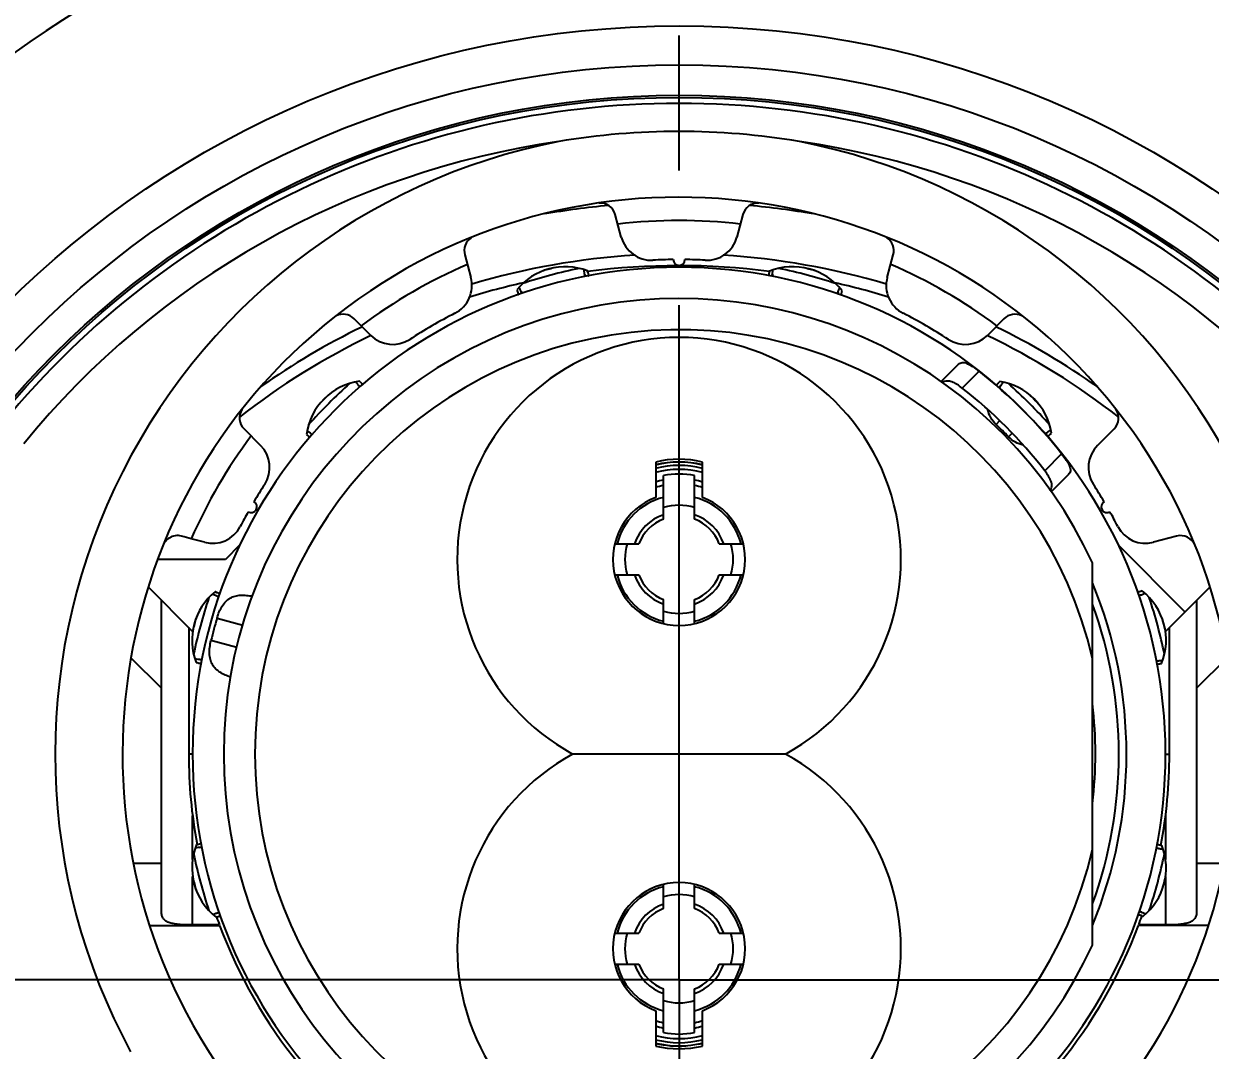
# Model space of a CAD drawing. Header units: millimetres. Extents: x 0 to 420, y 0 to 297.
# Drawn here: x 128.07 to 143.31, y 153.18 to 166.36 of the extents above; entities that cross this region are included whole.
import ezdxf
from ezdxf.enums import TextEntityAlignment as Align

# ---------------------------------------------------------------- set-up
doc = ezdxf.new("R2010")
doc.units = ezdxf.units.MM
doc.header["$LTSCALE"] = 23.1
doc.linetypes.add('CENTER', pattern=[0.6, 0.375, -0.075, 0.075, -0.075])
doc.layers.get('0').update_dxf_attribs({"linetype": 'CONTINUOUS'})
doc.layers.add('STARTBEZUEGE', color=7, linetype='CONTINUOUS')
doc.styles.get("Standard").update_dxf_attribs({"font": 'arial.ttf'})
doc.styles.add('TEXTSTYLE_3', font='arial.ttf')
doc.dimstyles.new('DIMSTYLE_2', dxfattribs={"dimtxt": 3, "dimasz": 3.3, "dimexe": 1.5, "dimexo": 0, "dimgap": 0.75, "dimtad": 1, "dimdec": 3, "dimdsep": 46, "dimtxsty": 'STANDARD', "dimblk": '_FILLED', "dimblk1": '_FILLED', "dimblk2": '_FILLED', "dimcen": 0.09, "dimadec": 3, "dimazin": 2, "dimtol": 1, "dimtp": 0.4, "dimtm": 0.4, "dimtfac": 0.6, "dimtdec": 3, "dimtofl": 0, "dimtmove": 0, "dimatfit": 3, "dimldrblk": '_FILLED', "dimfxl": 1, "dimtolj": 1, "dimarcsym": 0})
doc.dimstyles.new('DIMSTYLE_5', dxfattribs={"dimtxt": 3, "dimasz": 3.3, "dimexe": 1.5, "dimexo": 0, "dimgap": 0.75, "dimtad": 1, "dimdec": 1, "dimdsep": 46, "dimtxsty": 'STANDARD', "dimblk": '_FILLED', "dimblk1": '_FILLED', "dimblk2": '_FILLED', "dimcen": 0.09, "dimadec": 3, "dimazin": 2, "dimtp": 0.3, "dimtm": 0.3, "dimtfac": 1, "dimtdec": 1, "dimtofl": 0, "dimtmove": 0, "dimatfit": 3, "dimldrblk": '_FILLED', "dimfxl": 1, "dimtolj": 1, "dimarcsym": 0})

# ---------------------------------------------------------------- blocks, each defined once
blk = doc.blocks.new('_FILLED')
at = {"color": 0, "linetype": 'BYBLOCK'}
blk.add_solid([(0, 0), (-1, 0.1515), (-1, -0.1515)], dxfattribs=at)
blk = doc.blocks.new('*D1')
at = {"color": 2, "linetype": 'CONTINUOUS'}
for p, q in [((119.489, 157.483), (119.489, 208.58)), ((153.489, 157.483), (153.489, 208.58)), ((119.489, 207.08), (136.489, 207.08)), ((153.489, 207.08), (136.489, 207.08))]:
    blk.add_line(p, q, dxfattribs=at)
at = {"color": 2, "linetype": 'CONTINUOUS', "xscale": 3.3, "yscale": 3.3, "zscale": 3.3, "rotation": 180}
blk.add_blockref('_FILLED', (119.489, 207.08), dxfattribs=at)
at = {"color": 2, "linetype": 'CONTINUOUS', "xscale": 3.3, "yscale": 3.3, "zscale": 3.3}
blk.add_blockref('_FILLED', (153.489, 207.08), dxfattribs=at)
at = {"color": 2, "linetype": 'CONTINUOUS', "style": 'TEXTSTYLE_3'}
for s, p in [('+0.4', (138.82, 210.38)), ('-0.4', (138.506, 207.98))]:
    blk.add_text(s, height=1.8, dxfattribs=at).set_placement(p, align=Align.CENTER)
at = {"color": 2, "linetype": 'CONTINUOUS'}
blk.add_text('34', height=3, dxfattribs=at).set_placement((134.01, 208.58), align=Align.CENTER)
blk = doc.blocks.new('*D4')
at = {"color": 2, "linetype": 'CONTINUOUS'}
for p, q in [((118.489, 183.074), (104.989, 183.074)), ((106.489, 183.074), (106.489, 160.413)), ((136.489, 183.074), (121.989, 183.074)), ((106.489, 137.753), (106.489, 160.413)), ((136.489, 137.753), (104.989, 137.753))]:
    blk.add_line(p, q, dxfattribs=at)
at = {"color": 2, "linetype": 'CONTINUOUS', "xscale": 3.3, "yscale": 3.3, "zscale": 3.3}
for p, rotation in [((106.489, 183.074), 90), ((106.489, 137.753), 270)]:
    blk.add_blockref('_FILLED', p, dxfattribs=dict(at, rotation=rotation))
at = {"color": 2, "linetype": 'CONTINUOUS'}
for s, p in [(')', (105.739, 165.187)), ('45.3', (105.739, 160.413)), ('(', (105.739, 155.64))]:
    blk.add_text(s, height=3, rotation=90, dxfattribs=at).set_placement(p, align=Align.CENTER)

msp = doc.modelspace()

# ---------------------------------------------------------------- linework, layer by layer
at = {"color": 7, "linetype": 'CONTINUOUS'}
for p, q in [((135.7461, 163.617), (135.6683, 163.9073)), ((137.3101, 163.9073), (137.2323, 163.617)), ((133.7365, 163.3897), (133.8142, 163.0993)), ((139.1642, 163.0993), (139.242, 163.3897)), ((137.6502, 163.1785), (137.6489, 163.1725)), ((138.5811, 162.9227), (138.5831, 162.9285)), ((132.5271, 162.3562), (132.3146, 162.5688)), ((140.6638, 162.5688), (140.4513, 162.3562)), ((139.8571, 161.762), (140.0804, 161.9853)), ((132.3886, 161.763), (132.3845, 161.7676)), ((130.9004, 161.1546), (131.1129, 160.942)), ((141.8655, 160.942), (142.078, 161.1546)), ((131.7016, 161.0846), (131.7062, 161.0805)), ((136.1892, 160.7294), (136.1892, 160.2752)), ((136.7892, 160.2752), (136.7892, 160.7294)), ((136.2892, 159.9966), (136.2892, 160.5567)), ((136.6892, 159.9966), (136.6892, 160.5567)), ((141.4946, 160.5711), (141.2675, 160.3441)), ((142.8807, 159.7782), (142.5859, 159.6992)), ((130.3926, 159.6992), (130.222, 159.7449)), ((130.8477, 159.6644), (130.6632, 159.4799)), ((135.6655, 159.6799), (135.9725, 159.6799)), ((137.0059, 159.6799), (137.3129, 159.6799)), ((142.9892, 158.806), (142.1307, 159.6644)), ((130.6632, 159.4799), (129.7949, 159.4799)), ((141.7992, 154.5251), (141.7992, 159.4348)), ((135.6658, 159.2799), (135.9725, 159.2799)), ((137.0059, 159.2799), (137.3127, 159.2799)), ((130.2398, 158.5553), (129.6707, 159.1245)), ((142.4378, 159.0738), (142.4319, 159.0719)), ((142.7386, 158.5553), (143.3077, 159.1245)), ((129.8392, 154.9554), (129.8392, 158.956)), ((136.2892, 158.6565), (136.2892, 158.9632)), ((136.6892, 158.6565), (136.6892, 158.9632)), ((143.1392, 158.956), (143.1392, 154.9554)), ((130.1892, 158.606), (130.1892, 156.9799)), ((142.7892, 156.9799), (142.7892, 158.606)), ((142.6817, 158.1396), (142.6878, 158.1409)), ((137.8576, 156.9799), (135.1208, 156.9799)), ((135.4832, 156.9799), (135.1208, 156.9799)), ((135.7615, 156.9799), (135.6686, 156.9799)), ((136.5004, 156.9799), (135.8554, 156.9799)), ((137.0444, 156.9799), (136.6213, 156.9802)), ((141.8258, 156.6016), (141.7992, 156.6042)), ((130.2967, 155.8202), (130.2907, 155.819)), ((136.2892, 154.9966), (136.2892, 155.3034)), ((136.6892, 154.9966), (136.6892, 155.3034)), ((130.5406, 154.8861), (130.5465, 154.888)), ((129.6861, 154.7799), (130.5858, 154.7799)), ((130.5835, 154.7862), (130.2392, 154.7862)), ((143.2923, 154.7799), (142.3926, 154.7799)), ((142.7392, 154.7862), (142.3949, 154.7862)), ((135.6658, 154.6799), (135.9725, 154.6799)), ((137.0059, 154.6799), (137.3127, 154.6799)), ((135.6655, 154.2799), (135.9725, 154.2799)), ((137.0059, 154.2799), (137.3129, 154.2799)), ((130.9121, 154.1588), (130.9113, 154.1605)), ((142.0505, 154.1279), (142.0496, 154.1261)), ((136.2892, 153.4031), (136.2892, 153.9632)), ((136.6892, 153.4031), (136.6892, 153.9632)), ((136.1892, 153.6846), (136.1892, 153.2304)), ((136.7892, 153.2304), (136.7892, 153.6846))]:
    msp.add_line(p, q, dxfattribs=at)
at = {"color": 9, "linetype": 'CONTINUOUS'}
for p, q in [((135.2766, 163.1388), (135.2825, 163.1119)), ((137.6821, 163.1142), (137.6882, 163.1418)), ((134.4683, 162.8937), (134.46, 162.92)), ((138.5318, 162.9157), (138.5232, 162.8888)), ((140.1272, 161.6786), (140.3436, 161.895)), ((132.3699, 161.7168), (132.3889, 161.696)), ((140.6004, 161.6871), (140.6188, 161.7073)), ((140.5635, 161.2115), (140.6087, 161.2608)), ((131.7733, 161.0801), (131.7524, 161.0992)), ((140.7701, 161.0994), (140.7207, 161.0542)), ((141.2166, 161.1095), (141.1962, 161.0909)), ((141.4043, 160.8344), (141.1878, 160.6179)), ((142.3983, 159.014), (142.425, 159.0225)), ((130.5528, 158.7259), (130.8848, 158.6369)), ((130.8076, 158.347), (130.4752, 158.4361)), ((129.8392, 157.8246), (129.4474, 158.2164)), ((130.3574, 158.1867), (130.3304, 158.1926)), ((142.6511, 158.1789), (142.6233, 158.1728)), ((143.1392, 157.8246), (143.5311, 158.2164)), ((130.2395, 156.9799), (130.1892, 156.9799)), ((142.739, 156.9799), (142.7892, 156.9799)), ((130.2392, 155.6266), (130.2392, 156.1878)), ((142.7392, 156.1878), (142.7392, 155.6267)), ((130.3274, 155.781), (130.3547, 155.787)), ((142.6215, 155.7731), (142.6481, 155.7673)), ((129.4816, 155.5799), (129.8392, 155.5799)), ((143.1392, 155.5799), (143.4968, 155.5799)), ((130.2392, 154.7862), (130.2392, 155.4087)), ((142.7392, 155.4086), (142.7392, 154.7862)), ((130.5806, 154.946), (130.5534, 154.9374)), ((142.4293, 154.9507), (142.4028, 154.9591))]:
    msp.add_line(p, q, dxfattribs=at)
for radius in [12.25, 11.3585, 11.332]:
    msp.add_circle((136.4892, 154.0799), radius, dxfattribs=at)
at = {"color": 7, "linetype": 'CONTINUOUS'}
msp.add_circle((136.4892, 154.0799), 11.75, dxfattribs=at)
for centre, radius, start, end in [((136.4892, 154.0799), 15.25, 26.47563, 153.52437), ((136.4892, 154.0799), 11.2542, 38.63947, 141.36053), ((136.4892, 155.6074), 9.3666, 80.50054, 99.49981), ((136.4892, 154.0799), 10.876, 98.17328, 140.7286), ((136.4892, 156.98), 8.0161, 101.12142, 208.47945), ((136.4892, 154.0799), 10.876, 39.2714, 81.8271), ((136.4892, 156.98), 8.0161, 331.52056, 78.87898), ((136.4892, 156.98), 7.15, 218.65379, 217.90698), ((135.4751, 163.8556), 0.2, 15, 94.11528), ((137.5033, 163.8556), 0.2, 87.10428, 165), ((136.4892, 154.0799), 9.9848, 95.20385, 99.94209), ((136.4892, 154.0799), 9.9848, 80.05791, 84.79615), ((133.9296, 163.4414), 0.2, 123.6778, 195), ((136.1325, 163.7205), 0.4, 195.0036, 273.02565), ((136.8459, 163.7205), 0.4, 266.9744, 344.99635), ((139.0488, 163.4414), 0.2, 345, 56.93876), ((136.4892, 156.9799), 6.35, 90.67673, 93.02953), ((136.4892, 163.3299), 0.075, 180.33836, 359.66164), ((136.4892, 156.9799), 6.35, 86.97047, 89.32327), ((136.4892, 156.9799), 6.25, 270.13751, 269.86249), ((135.0269, 162.4374), 0.8, 69.06926, 140.93074), ((130.4167, 162.1473), 5.0046, 11.78767, 11.96233), ((137.9515, 162.4374), 0.8, 37.87061, 112.12939), ((133.4278, 162.9958), 0.4, 296.97436, 14.99639), ((139.5506, 162.9958), 0.4, 165.00362, 243.02563), ((136.4894, 156.9799), 5.85, 24.81287, 335.18793), ((139.1645, 164.4913), 5.0046, 198.03767, 198.21233), ((132.1732, 162.4274), 0.2, 45, 116.94857), ((136.4892, 156.9799), 6.35, 116.97047, 123.02953), ((136.4892, 156.9799), 6.35, 56.97047, 63.02953), ((140.8053, 162.4274), 0.2, 63.66683, 135), ((136.4894, 156.9799), 5.45, 13.01575, 346.98518), ((132.81, 162.6391), 0.4, 225.00368, 303.02557), ((140.1684, 162.6391), 0.4, 236.97435, 314.9964), ((136.4892, 159.4799), 2.85, 298.68852, 241.31147), ((132.4941, 160.9751), 0.8, 97.87061, 172.12939), ((136.4892, 156.9799), 6.2462, 38.10364, 51.89636), ((144.3318, 158.4188), 5.0046, 138.03767, 138.21233), ((140.4844, 160.9751), 0.8, 9.06926, 80.93074), ((136.4892, 156.9799), 5.9424, 37.74924, 52.25076), ((131.0418, 161.296), 0.2, 146.49603, 225), ((141.9366, 161.296), 0.2, 315, 34.47808), ((136.4892, 156.9799), 5.8742, 43.91563, 46.08437), ((137.9281, 164.8226), 5.0046, 311.78767, 311.96233), ((130.83, 160.6592), 0.4, 326.97444, 44.99631), ((142.1484, 160.6592), 0.4, 135.0036, 213.02565), ((136.4892, 159.4799), 1.2063, 75.53519, 104.46481), ((136.4892, 159.4799), 1.25, 76.05676, 103.94324), ((136.4892, 159.4799), 1.2483, 76.0518, 103.9482), ((136.4892, 159.4799), 1.285, 76.49896, 103.50104), ((136.4892, 159.4799), 1.1546, 74.86716, 105.13284), ((136.4892, 159.4799), 1.0952, 79.47795, 100.52205), ((136.4892, 156.9799), 6.35, 146.97047, 149.32327), ((136.4892, 159.4799), 0.9705, 101.89216, 108.06656), ((136.4892, 159.4799), 1.0375, 101.11474, 106.84684), ((136.4892, 159.4799), 1.0375, 73.15316, 78.88526), ((136.4892, 159.4799), 0.9705, 71.93344, 78.10784), ((136.4892, 156.9799), 6.35, 30.67673, 33.02953), ((136.4892, 159.4799), 0.85, 110.66732, 69.33268), ((136.4892, 159.4799), 0.8205, 104.10746, 165.89254), ((136.4892, 159.4799), 0.8205, 14.10746, 75.89254), ((136.4892, 156.9799), 6.35, 150.67673, 152.60669), ((130.99, 160.1549), 0.075, 240.33836, 59.66164), ((136.4892, 159.4799), 0.695, 73.27461, 106.72539), ((141.9885, 160.1549), 0.075, 120.33836, 299.66164), ((136.4892, 156.9799), 6.35, 27.39331, 29.32327), ((136.4892, 159.4799), 0.5541, 111.15867, 158.84133), ((136.4892, 159.4799), 0.5541, 21.15867, 68.84133), ((115.9667, 106.547), 55.0748, 74.99902, 75.13296), ((130.4961, 160.0856), 0.4, 255.00374, 332.6033), ((142.4823, 160.0856), 0.4, 207.39672, 284.99624), ((142.9325, 159.585), 0.2, 22.01774, 104.99569), ((136.4892, 159.4799), 0.695, 163.27461, 196.72539), ((136.4892, 159.4799), 0.695, 343.27461, 16.72539), ((136.4892, 159.4799), 0.8205, 194.10746, 255.89254), ((136.4892, 159.4799), 0.5541, 201.15867, 248.84133), ((136.4892, 159.4799), 0.8205, 284.10746, 345.89254), ((136.4892, 159.4799), 0.5541, 291.15867, 338.84133), ((131.0317, 158.4423), 0.8, 129.06926, 200.93074), ((128.9779, 154.3047), 5.0046, 71.78767, 71.96233), ((141.9467, 158.4423), 0.8, 337.87061, 52.12939), ((136.4892, 156.9799), 5.65, 340.09663, 19.89975), ((136.4892, 156.9799), 6.1878, 163.61095, 166.38905), ((136.4892, 159.4799), 0.695, 253.27461, 286.72539), ((131.3218, 163.0524), 5.0046, 258.03767, 258.21233), ((136.4892, 156.9799), 5.35, 353.17829, 6.91123), ((136.4892, 156.9799), 6.3, 180, 190.6076), ((136.4892, 154.4799), 2.85, 118.68852, 61.31147), ((136.4892, 156.9799), 6.3, 349.26654, 360), ((131.0317, 155.5176), 0.8, 157.87061, 232.12939), ((141.9467, 155.5176), 0.8, 309.06926, 20.93074), ((141.6566, 150.9074), 5.0046, 78.03767, 78.21233), ((136.4892, 154.4799), 0.85, 290.66732, 249.33268), ((136.4892, 154.4799), 0.8205, 104.10746, 165.89254), ((136.4892, 154.4799), 0.8205, 14.10746, 75.89254), ((136.4892, 154.4799), 0.695, 73.27461, 106.72539), ((136.4892, 154.4799), 0.5541, 111.15867, 158.84133), ((136.4892, 154.4799), 0.5541, 21.15867, 68.84133), ((136.4892, 156.9799), 6.3, 339.62051, 340.70121), ((144.0005, 159.6552), 5.0046, 251.78767, 251.96233), ((136.4892, 156.9799), 6.3, 199.42591, 200.37949), ((136.4892, 156.9799), 6.3, 200.43878, 219.25284), ((136.4892, 156.9799), 6.3, 320.78311, 339.56122), ((136.4892, 154.4799), 0.695, 163.27461, 196.72539), ((136.4892, 154.4799), 0.695, 343.27461, 16.72539), ((136.4892, 154.4799), 0.8205, 194.10746, 255.89254), ((136.4892, 154.4799), 0.5541, 201.15867, 248.84133), ((136.4892, 154.4799), 0.8205, 284.10746, 345.89254), ((136.4892, 154.4799), 0.5541, 291.15867, 338.84133), ((136.4892, 154.4799), 0.695, 253.27461, 286.72539), ((136.4892, 154.4799), 0.9705, 251.93344, 258.10784), ((136.4892, 154.4799), 0.9705, 281.89216, 288.06656), ((136.4892, 154.4799), 1.1546, 254.86716, 285.13284), ((136.4892, 154.4799), 1.0375, 253.15316, 258.88526), ((136.4892, 154.4799), 1.0952, 259.47795, 280.52205), ((136.4892, 154.4799), 1.0375, 281.11474, 286.84684), ((136.4892, 154.4799), 1.2063, 255.53519, 284.46481), ((136.4892, 154.4799), 1.25, 256.05676, 273.93291), ((136.4892, 154.4799), 1.2483, 256.0518, 283.9482), ((136.4892, 154.4799), 1.285, 256.49896, 283.50104), ((136.4892, 154.4799), 1.25, 281.25, 283.94324)]:
    msp.add_arc(centre, radius, start, end, dxfattribs=at)
at = {"color": 9, "linetype": 'CONTINUOUS'}
for centre, radius, start, end in [((136.4892, 154.0799), 14.65, 26.47563, 153.52437), ((136.4892, 156.9799), 6.85, 83.39435, 96.60565), ((136.4892, 154.0799), 9.3216, 93.47929, 106.60072), ((136.4892, 154.0799), 9.3216, 73.39938, 86.5209), ((136.4892, 156.9799), 6.85, 113.39435, 126.60565), ((136.4892, 156.9799), 6.3666, 101.60287, 108.39713), ((136.4892, 156.9799), 6.4466, 104.30524, 105.69476), ((136.4892, 154.0799), 9.1716, 82.72816, 97.35514), ((136.4892, 156.9799), 6.3666, 71.60287, 78.39713), ((136.4892, 156.9799), 6.4466, 74.30524, 75.69476), ((136.4892, 156.9799), 6.85, 53.39435, 66.60565), ((136.4892, 154.0799), 9.1716, 102.60025, 107.06023), ((136.4892, 154.0799), 9.1716, 72.94026, 77.39975), ((136.4892, 154.0799), 9.3216, 115.93154, 125.24007), ((136.4892, 154.0799), 9.3216, 54.75994, 64.06846), ((136.4892, 154.0799), 9.1716, 115.58299, 128.01532), ((136.4892, 154.0799), 9.1716, 51.9858, 64.41701), ((136.4892, 156.9799), 6.3666, 131.60287, 138.39713), ((136.4892, 156.9799), 6.4466, 134.30524, 135.69476), ((136.4892, 156.9799), 6.3666, 41.60287, 48.39713), ((136.4892, 156.9799), 6.4466, 44.30524, 45.69476), ((136.4892, 156.9799), 6.85, 143.39435, 156.19372), ((136.4892, 159.4799), 0.6074, 109.2244, 160.7756), ((136.4892, 159.4799), 0.6074, 19.2244, 70.7756), ((136.4892, 159.4799), 0.6074, 199.2244, 250.7756), ((136.4892, 159.4799), 0.6074, 289.2244, 340.7756), ((136.4892, 156.9799), 5.7486, 337.48464, 22.46752), ((136.4892, 156.9799), 6.3666, 161.60287, 168.39713), ((136.4892, 156.9799), 6.3666, 11.60287, 18.39713), ((136.4892, 156.9799), 6.4466, 164.30524, 165.69476), ((136.4892, 156.9799), 6.4466, 14.30524, 15.69476), ((136.4892, 156.9799), 6.3666, 191.60287, 198.39713), ((136.4892, 156.9799), 6.3666, 341.60287, 348.39713), ((136.4892, 156.9799), 6.4466, 194.30524, 195.69476), ((136.4892, 156.9799), 6.4466, 344.30524, 345.69476), ((136.4892, 154.4799), 0.6074, 109.2244, 160.7756), ((136.4892, 154.4799), 0.6074, 19.2244, 70.7756), ((136.4892, 154.4799), 0.6074, 199.2244, 250.7756), ((136.4892, 154.4799), 0.6074, 289.2244, 340.7756)]:
    msp.add_arc(centre, radius, start, end, dxfattribs=at)
at = {"color": 7, "linetype": 'CONTINUOUS'}
for points, knots in [([(135.2766, 163.1388), (135.2758, 163.1448), (135.2732, 163.165), (135.2709, 163.1853), (135.2696, 163.1997)], [0, 0, 0, 0, 0.2946821, 1, 1, 1, 1]), ([(135.2773, 163.1112), (135.2775, 163.1136), (135.2779, 163.1228), (135.2774, 163.132), (135.2766, 163.1388)], [0, 0, 0, 0, 0.2623544, 1, 1, 1, 1]), ([(135.3158, 163.1697), (135.3173, 163.1628), (135.3193, 163.1531), (135.3221, 163.1411), (135.3238, 163.1341), (135.3253, 163.1287), (135.3265, 163.1246), (135.3273, 163.1226), (135.328, 163.1211), (135.3283, 163.1212)], [0, 0, 0, 0, 0.4203054, 0.5920104, 0.7350558, 0.8481247, 0.9300558, 0.9803123, 1, 1, 1, 1]), ([(137.6489, 163.1725), (137.6475, 163.1655), (137.6454, 163.1558), (137.6426, 163.1438), (137.6409, 163.1367), (137.6394, 163.1313), (137.6382, 163.1272), (137.6374, 163.1252), (137.6367, 163.1237), (137.6364, 163.1238)], [0, 0, 0, 0, 0.4201505, 0.5919524, 0.7350216, 0.8480802, 0.9300174, 0.9802978, 1, 1, 1, 1]), ([(137.6882, 163.1418), (137.6879, 163.1396), (137.687, 163.1301), (137.687, 163.1206), (137.6875, 163.1134)], [0, 0, 0, 0, 0.2376351, 1, 1, 1, 1]), ([(137.6882, 163.1418), (137.6889, 163.1468), (137.6911, 163.1646), (137.6932, 163.1823), (137.6944, 163.195)], [0, 0, 0, 0, 0.2859763, 1, 1, 1, 1]), ([(134.46, 162.92), (134.4577, 162.9255), (134.4497, 162.9444), (134.4416, 162.9631), (134.4355, 162.9762)], [0, 0, 0, 0, 0.2946821, 1, 1, 1, 1]), ([(134.4105, 162.9271), (134.4127, 162.9204), (134.4158, 162.911), (134.4194, 162.8992), (134.4214, 162.8923), (134.4228, 162.8869), (134.4238, 162.8827), (134.4241, 162.8806), (134.4243, 162.879), (134.4239, 162.8789)], [0, 0, 0, 0, 0.4203054, 0.5920104, 0.7350558, 0.8481247, 0.9300558, 0.9803123, 1, 1, 1, 1]), ([(134.46, 162.92), (134.4608, 162.918), (134.4646, 162.9095), (134.4693, 162.9015), (134.4732, 162.8956)], [0, 0, 0, 0, 0.2379235, 1, 1, 1, 1]), ([(138.5182, 162.8908), (138.5196, 162.8928), (138.5247, 162.9008), (138.5291, 162.9093), (138.5318, 162.9157)], [0, 0, 0, 0, 0.2627209, 1, 1, 1, 1]), ([(138.5318, 162.9157), (138.5337, 162.9205), (138.5407, 162.9369), (138.5477, 162.9533), (138.553, 162.9649)], [0, 0, 0, 0, 0.2859763, 1, 1, 1, 1]), ([(138.5811, 162.9227), (138.5789, 162.916), (138.5759, 162.9065), (138.5723, 162.8947), (138.5702, 162.8877), (138.5688, 162.8823), (138.5678, 162.8781), (138.5675, 162.8759), (138.5674, 162.8743), (138.5677, 162.8742)], [0, 0, 0, 0, 0.4201505, 0.5919524, 0.7350216, 0.8480802, 0.9300174, 0.9802978, 1, 1, 1, 1]), ([(140.0804, 161.9853), (140.0865, 161.9915), (140.1006, 162.0021), (140.1272, 162.0095), (140.1571, 162.007), (140.1898, 161.9961), (140.2254, 161.978), (140.278, 161.945), (140.3172, 161.9158), (140.3436, 161.895)], [0, 0, 0, 0, 0.0867583, 0.1726579, 0.2682083, 0.3812467, 0.5141773, 0.6649909, 1, 1, 1, 1]), ([(132.3699, 161.7168), (132.3668, 161.7208), (132.356, 161.735), (132.3454, 161.7494), (132.338, 161.7597)], [0, 0, 0, 0, 0.2859763, 1, 1, 1, 1]), ([(132.3886, 161.763), (132.3933, 161.7577), (132.4, 161.7503), (132.4084, 161.7413), (132.4134, 161.736), (132.4174, 161.7321), (132.4205, 161.7291), (132.4223, 161.7278), (132.4236, 161.7269), (132.4238, 161.7271)], [0, 0, 0, 0, 0.4201505, 0.5919524, 0.7350216, 0.8480802, 0.9300174, 0.9802978, 1, 1, 1, 1]), ([(140.1272, 161.6786), (140.1056, 161.6953), (140.073, 161.7186), (140.0279, 161.7446), (139.9952, 161.7592), (139.9631, 161.7682), (139.9315, 161.7705), (139.9007, 161.7654), (139.8815, 161.7577), (139.8722, 161.753)], [0, 0, 0, 0, 0.2904831, 0.4267478, 0.5536388, 0.6709075, 0.7809114, 0.8887361, 1, 1, 1, 1]), ([(140.6003, 161.7537), (140.5956, 161.7485), (140.5889, 161.7411), (140.5805, 161.7321), (140.5756, 161.7269), (140.5716, 161.723), (140.5685, 161.72), (140.5668, 161.7187), (140.5654, 161.7178), (140.5652, 161.718)], [0, 0, 0, 0, 0.4203054, 0.5920104, 0.7350558, 0.8481247, 0.9300558, 0.9803123, 1, 1, 1, 1]), ([(140.6188, 161.7073), (140.6225, 161.7121), (140.6348, 161.7284), (140.647, 161.7448), (140.6553, 161.7566)], [0, 0, 0, 0, 0.2946821, 1, 1, 1, 1]), ([(132.3847, 161.6926), (132.3836, 161.6949), (132.3793, 161.7032), (132.3742, 161.7112), (132.3699, 161.7168)], [0, 0, 0, 0, 0.2626602, 1, 1, 1, 1]), ([(140.6188, 161.7073), (140.6175, 161.7056), (140.6121, 161.6981), (140.6075, 161.6902), (140.6044, 161.6839)], [0, 0, 0, 0, 0.2379861, 1, 1, 1, 1]), ([(140.5635, 161.2115), (140.5362, 161.2378), (140.49, 161.2965), (140.4632, 161.3667), (140.457, 161.4018)], [0, 0, 0, 0, 0.5155107, 1, 1, 1, 1]), ([(141.2166, 161.1095), (141.2214, 161.1132), (141.2377, 161.1256), (141.2541, 161.1377), (141.2659, 161.146)], [0, 0, 0, 0, 0.2946821, 1, 1, 1, 1]), ([(131.7062, 161.0805), (131.7115, 161.0758), (131.7189, 161.0691), (131.7279, 161.0607), (131.7331, 161.0557), (131.7371, 161.0518), (131.74, 161.0486), (131.7414, 161.0469), (131.7423, 161.0456), (131.7421, 161.0453)], [0, 0, 0, 0, 0.4201505, 0.5919524, 0.7350216, 0.8480802, 0.9300174, 0.9802978, 1, 1, 1, 1]), ([(131.7524, 161.0992), (131.7483, 161.1023), (131.7341, 161.1131), (131.7198, 161.1238), (131.7094, 161.1312)], [0, 0, 0, 0, 0.2859763, 1, 1, 1, 1]), ([(131.7524, 161.0992), (131.7542, 161.0978), (131.7619, 161.0923), (131.7702, 161.0875), (131.7767, 161.0844)], [0, 0, 0, 0, 0.2375779, 1, 1, 1, 1]), ([(140.9111, 160.9477), (140.876, 160.954), (140.8057, 160.9808), (140.747, 161.0269), (140.7207, 161.0542)], [0, 0, 0, 0, 0.4844893, 1, 1, 1, 1]), ([(141.1929, 161.095), (141.1951, 161.0961), (141.2033, 161.1004), (141.2112, 161.1054), (141.2166, 161.1095)], [0, 0, 0, 0, 0.2624188, 1, 1, 1, 1]), ([(141.263, 161.091), (141.2578, 161.0863), (141.2504, 161.0797), (141.2414, 161.0713), (141.2362, 161.0663), (141.2322, 161.0623), (141.2293, 161.0592), (141.228, 161.0575), (141.227, 161.0562), (141.2272, 161.0559)], [0, 0, 0, 0, 0.4203054, 0.5920104, 0.7350558, 0.8481247, 0.9300558, 0.9803123, 1, 1, 1, 1]), ([(141.4043, 160.8344), (141.425, 160.8079), (141.4542, 160.7687), (141.4873, 160.7161), (141.5054, 160.6805), (141.5163, 160.6478), (141.5188, 160.6179), (141.5114, 160.5914), (141.5007, 160.5772), (141.4946, 160.5711)], [0, 0, 0, 0, 0.3350114, 0.4858297, 0.6187622, 0.7317977, 0.8273456, 0.9132425, 1, 1, 1, 1]), ([(141.2592, 160.3569), (141.2692, 160.3754), (141.2839, 160.4174), (141.2739, 160.4732), (141.2552, 160.5161), (141.2289, 160.5624), (141.2049, 160.5958), (141.1878, 160.6179)], [0, 0, 0, 0, 0.2202758, 0.4456098, 0.5721886, 0.7084864, 1, 1, 1, 1]), ([(130.0976, 159.7781), (130.0705, 159.7853), (130.0162, 159.7879), (129.9443, 159.7615), (129.891, 159.7167), (129.8679, 159.6784), (129.8599, 159.6585)], [0, 0, 0, 0, 0.2907568, 0.5450607, 0.7774429, 1, 1, 1, 1]), ([(130.5492, 159.0092), (130.5436, 159.0115), (130.5248, 159.0194), (130.506, 159.0275), (130.493, 159.0336)], [0, 0, 0, 0, 0.2946821, 1, 1, 1, 1]), ([(130.542, 159.0586), (130.5487, 159.0564), (130.5582, 159.0534), (130.5699, 159.0498), (130.5769, 159.0478), (130.5822, 159.0463), (130.5864, 159.0453), (130.5886, 159.045), (130.5902, 159.0449), (130.5903, 159.0452)], [0, 0, 0, 0, 0.4203054, 0.5920104, 0.7350558, 0.8481247, 0.9300558, 0.9803123, 1, 1, 1, 1]), ([(130.5733, 158.9961), (130.5713, 158.9975), (130.5636, 159.0024), (130.5554, 159.0066), (130.5492, 159.0092)], [0, 0, 0, 0, 0.2622882, 1, 1, 1, 1]), ([(130.5528, 158.7259), (130.5609, 158.7534), (130.5799, 158.8063), (130.6172, 158.8789), (130.6637, 158.9401), (130.7203, 158.9855), (130.7857, 159.0123), (130.8568, 159.0219), (130.932, 159.0188), (130.983, 159.0111), (131.0092, 159.0064)], [0, 0, 0, 0, 0.141274, 0.2764245, 0.401608, 0.5175365, 0.6299445, 0.7457822, 0.8689558, 1, 1, 1, 1]), ([(142.4319, 159.0719), (142.4252, 159.0697), (142.4157, 159.0666), (142.4039, 159.063), (142.397, 159.061), (142.3916, 159.0595), (142.3874, 159.0585), (142.3852, 159.0582), (142.3836, 159.0581), (142.3835, 159.0584)], [0, 0, 0, 0, 0.4201505, 0.5919524, 0.7350216, 0.8480802, 0.9300174, 0.9802978, 1, 1, 1, 1]), ([(142.425, 159.0225), (142.423, 159.0217), (142.4144, 159.0178), (142.4062, 159.013), (142.4002, 159.009)], [0, 0, 0, 0, 0.237694, 1, 1, 1, 1]), ([(142.425, 159.0225), (142.4297, 159.0245), (142.4462, 159.0314), (142.4626, 159.0385), (142.4742, 159.0437)], [0, 0, 0, 0, 0.2859763, 1, 1, 1, 1]), ([(130.73, 157.9651), (130.705, 157.9741), (130.657, 157.9929), (130.5903, 158.0278), (130.5335, 158.0717), (130.4903, 158.1276), (130.4641, 158.1952), (130.4544, 158.2714), (130.4584, 158.353), (130.4684, 158.4083), (130.4752, 158.4361)], [0, 0, 0, 0, 0.1310295, 0.2541898, 0.3700194, 0.4824282, 0.5983665, 0.7235649, 0.8587291, 1, 1, 1, 1]), ([(130.3304, 158.1926), (130.3244, 158.1934), (130.3041, 158.1959), (130.2838, 158.1983), (130.2695, 158.1995)], [0, 0, 0, 0, 0.2946821, 1, 1, 1, 1]), ([(130.2995, 158.1533), (130.3063, 158.1519), (130.3161, 158.1498), (130.328, 158.147), (130.335, 158.1453), (130.3404, 158.1439), (130.3446, 158.1426), (130.3466, 158.1418), (130.348, 158.1411), (130.348, 158.1408)], [0, 0, 0, 0, 0.4203054, 0.5920104, 0.7350558, 0.8481247, 0.9300558, 0.9803123, 1, 1, 1, 1]), ([(130.3304, 158.1926), (130.3326, 158.1923), (130.3418, 158.1914), (130.3511, 158.1914), (130.3582, 158.1918)], [0, 0, 0, 0, 0.2378626, 1, 1, 1, 1]), ([(142.6225, 158.1782), (142.625, 158.1781), (142.6345, 158.1776), (142.6441, 158.178), (142.6511, 158.1789)], [0, 0, 0, 0, 0.26278, 1, 1, 1, 1]), ([(142.6817, 158.1396), (142.6748, 158.1382), (142.6651, 158.1361), (142.653, 158.1333), (142.646, 158.1316), (142.6406, 158.1302), (142.6364, 158.1289), (142.6344, 158.1281), (142.633, 158.1274), (142.633, 158.1271)], [0, 0, 0, 0, 0.4201505, 0.5919524, 0.7350216, 0.8480802, 0.9300174, 0.9802978, 1, 1, 1, 1]), ([(142.6511, 158.1789), (142.6561, 158.1796), (142.6738, 158.1818), (142.6916, 158.1839), (142.7042, 158.1851)], [0, 0, 0, 0, 0.2859763, 1, 1, 1, 1]), ([(141.8247, 156.5856), (141.8247, 156.5865), (141.8223, 156.5888), (141.8174, 156.5909), (141.8093, 156.5937), (141.803, 156.5953), (141.7994, 156.5963)], [0, 0, 0, 0, 0.1007901, 0.2985603, 0.6002459, 1, 1, 1, 1]), ([(130.2967, 155.8202), (130.3036, 155.8217), (130.3134, 155.8238), (130.3254, 155.8265), (130.3324, 155.8283), (130.3378, 155.8297), (130.342, 155.831), (130.344, 155.8318), (130.3455, 155.8325), (130.3454, 155.8328)], [0, 0, 0, 0, 0.4201505, 0.5919524, 0.7350216, 0.8480802, 0.9300174, 0.9802978, 1, 1, 1, 1]), ([(142.679, 155.8065), (142.6721, 155.808), (142.6624, 155.8101), (142.6504, 155.8128), (142.6434, 155.8146), (142.638, 155.816), (142.6339, 155.8172), (142.6318, 155.8181), (142.6304, 155.8187), (142.6305, 155.8191)], [0, 0, 0, 0, 0.4203054, 0.5920104, 0.7350558, 0.8481247, 0.9300558, 0.9803123, 1, 1, 1, 1]), ([(130.3274, 155.781), (130.3223, 155.7803), (130.3046, 155.7781), (130.2869, 155.776), (130.2742, 155.7748)], [0, 0, 0, 0, 0.2859763, 1, 1, 1, 1]), ([(130.3555, 155.7817), (130.353, 155.7818), (130.3437, 155.7823), (130.3342, 155.7818), (130.3274, 155.781)], [0, 0, 0, 0, 0.2625978, 1, 1, 1, 1]), ([(142.6481, 155.7673), (142.6459, 155.7676), (142.6368, 155.7685), (142.6276, 155.7685), (142.6206, 155.7681)], [0, 0, 0, 0, 0.2380228, 1, 1, 1, 1]), ([(142.6481, 155.7673), (142.654, 155.7665), (142.6743, 155.764), (142.6946, 155.7616), (142.709, 155.7604)], [0, 0, 0, 0, 0.2946821, 1, 1, 1, 1]), ([(130.2392, 154.7862), (130.1854, 154.7862), (130.1074, 154.7876), (130.009, 154.7976), (129.9476, 154.8106), (129.8975, 154.8319), (129.8612, 154.8646), (129.8421, 154.908), (129.8392, 154.9392), (129.8392, 154.9554)], [0, 0, 0, 0, 0.3309248, 0.4787497, 0.6074976, 0.7157981, 0.8092974, 0.9003474, 1, 1, 1, 1]), ([(130.5534, 154.9374), (130.5487, 154.9354), (130.5322, 154.9285), (130.5159, 154.9214), (130.5043, 154.9161)], [0, 0, 0, 0, 0.2859763, 1, 1, 1, 1]), ([(130.5465, 154.888), (130.5532, 154.8902), (130.5627, 154.8933), (130.5745, 154.8969), (130.5814, 154.8989), (130.5868, 154.9004), (130.5911, 154.9014), (130.5932, 154.9017), (130.5948, 154.9018), (130.5949, 154.9015)], [0, 0, 0, 0, 0.4201505, 0.5919524, 0.7350216, 0.8480802, 0.9300174, 0.9802978, 1, 1, 1, 1]), ([(130.5534, 154.9374), (130.5555, 154.9382), (130.5642, 154.9422), (130.5725, 154.947), (130.5786, 154.9511)], [0, 0, 0, 0, 0.2375222, 1, 1, 1, 1]), ([(142.4364, 154.9013), (142.4297, 154.9035), (142.4203, 154.9065), (142.4085, 154.9101), (142.4016, 154.9121), (142.3962, 154.9136), (142.392, 154.9145), (142.3898, 154.9148), (142.3882, 154.915), (142.3881, 154.9147)], [0, 0, 0, 0, 0.4203054, 0.5920104, 0.7350558, 0.8481247, 0.9300558, 0.9803123, 1, 1, 1, 1]), ([(142.4047, 154.964), (142.4067, 154.9627), (142.4146, 154.9577), (142.4229, 154.9533), (142.4293, 154.9507)], [0, 0, 0, 0, 0.2624817, 1, 1, 1, 1]), ([(142.4293, 154.9507), (142.4348, 154.9484), (142.4537, 154.9405), (142.4724, 154.9323), (142.4855, 154.9262)], [0, 0, 0, 0, 0.2946821, 1, 1, 1, 1]), ([(143.1392, 154.9554), (143.1392, 154.9392), (143.1364, 154.908), (143.1172, 154.8646), (143.0809, 154.8319), (143.0309, 154.8106), (142.9694, 154.7976), (142.871, 154.7876), (142.793, 154.7862), (142.7392, 154.7862)], [0, 0, 0, 0, 0.0996526, 0.1907026, 0.2842019, 0.3925024, 0.5212503, 0.6690752, 1, 1, 1, 1])]:
    msp.add_open_spline(points, degree=3, knots=knots, dxfattribs=at)
at = {"layer": 'STARTBEZUEGE', "color": 2, "linetype": 'CENTER'}
for q in [(136.4892, 186.964), (117.5877, 154.0799), (155.3907, 154.0799), (136.4892, 135.1784)]:
    msp.add_line((136.4892, 154.0799), q, dxfattribs=at)

# ---------------------------------------------------------------- dimensions: what is measured, and where the dimension line sits
at = {"color": 2, "linetype": 'CONTINUOUS'}
dim = msp.add_linear_dim(base=(119.4892, 207.0799), p1=(153.4892, 157.483), p2=(119.4892, 157.483), angle=180, dimstyle='DIMSTYLE_2', dxfattribs=at)
dim.commit()
dim.dimension.update_dxf_attribs({"geometry": '*D1', "text_midpoint": (136.4892, 207.0799), "dimtype": 160})
dim = msp.add_linear_dim(base=(106.4892, 183.074), p1=(136.4892, 137.7528), p2=(136.4892, 183.074), angle=90, text='(<>)', dimstyle='DIMSTYLE_5', dxfattribs=at)
dim.commit()
dim.dimension.update_dxf_attribs({"geometry": '*D4', "text_midpoint": (106.4892, 160.4134), "dimtype": 160})

doc.saveas('drawing.dxf')
